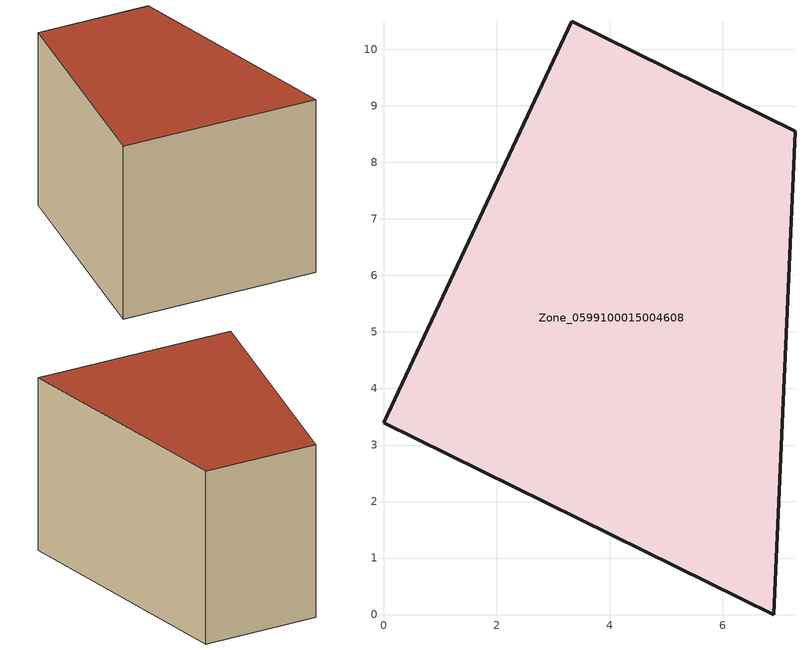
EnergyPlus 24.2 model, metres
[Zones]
Zone_0599100015004608
 floor ground (C_G): 6.9,0 0,3.4 3.33,10.49 7.28,8.55 z1.28
 wall outside (C_F): 0,3.4 6.9,0 7.28,8.55 3.33,10.49 0,3.4 z1.28:9.12
 roof outside (C_R): 7.28,8.55 3.33,10.49 0,3.4 6.9,0 z9.12
[BUILDING]
Pand.0599100015004608: North Axis=0; Terrain=City; Loads Convergence Tolerance Value=0.04; Temperature Convergence Tolerance Value=0.4; Solar Distribution=FullExterior; Maximum Number of Warmup Days=25; Minimum Number of Warmup Days=1
[Site:Location]
Rotterdam.The.Hague.AP_ZH_NLD Design_Conditions: Latitude=51.96; Longitude=4.45; Time Zone=1; Elevation=-4.5
[SITE:GROUNDTEMPERATURE:BUILDINGSURFACE]
18, 18, 18, 18, 18, 18, 18, 18, 18, 18, 18, 18
[MATERIAL] Thermal Absorptance=0.9; Solar Absorptance=0.7; Visible Absorptance=0.7
Name | Roughness | Thickness | Conductivity | Density | Specific Heat
G.TI.1975-1991 | MediumSmooth | 0.15 | 0.288461 | 540 | 1210
F.TI.1975-1991 | Rough | 0.3 | 0.230769 | 1920 | 840
R.TI.1975-1991 | MediumRough | 0.2 | 0.153846 | 1500 | 1000
[CONSTRUCTION]
C_G: G.TI.1975-1991
C_F: F.TI.1975-1991
C_R: R.TI.1975-1991
[ZONE]
Zone_0599100015004608: Type=1; Multiplier=1; Ceiling Height=Autocalculate; Volume=Autocalculate; Floor Area=autocalculate; Part of Total Floor Area=Yes
[ZONEINFILTRATION:DESIGNFLOWRATE]
Infil_Zone_0599100015004608: Zone or ZoneList or Space or SpaceList=Zone_0599100015004608; Schedule=AlwaysOn; Design Flow Rate Calculation Method=Flow/Area; Flow Rate per Floor Area=0.003; Constant Term Coefficient=1; Temperature Term Coefficient=0; Velocity Term Coefficient=0; Velocity Squared Term Coefficient=0
[HVACTEMPLATE:ZONE:IDEALLOADSAIRSYSTEM]
Zone_0599100015004608: Maximum Heating Supply Air Temperature=50; Minimum Cooling Supply Air Temperature=13; Maximum Heating Supply Air Humidity Ratio=0.0156; Minimum Cooling Supply Air Humidity Ratio=0.0077; Heating Limit=NoLimit; Cooling Limit=NoLimit; Dehumidification Control Type=ConstantSensibleHeatRatio; Cooling Sensible Heat Ratio=0.7; Dehumidification Setpoint=60; Humidification Control Type=None; Humidification Setpoint=30; Outdoor Air Method=None; Outdoor Air Flow Rate per Person=0.00944; Outdoor Air Flow Rate per Zone Floor Area=0; Outdoor Air Flow Rate per Zone=0; Demand Controlled Ventilation Type=None; Outdoor Air Economizer Type=NoEconomizer; Heat Recovery Type=None; Sensible Heat Recovery Effectiveness=0.7; Latent Heat Recovery Effectiveness=0.65
[ZONECONTROL:THERMOSTAT]
ThermostatControl_Zone_0599100015004608: Zone or ZoneList=Zone_0599100015004608; Control Type Schedule=DualSetpointControlType; Control 1=Thermostat_Zone_0599100015004608; Temperature Difference Between Cutout And Setpoint=0
[THERMOSTATSETPOINT:DUALSETPOINT]
Thermostat_Zone_0599100015004608: Heating Setpoint Temperature Schedule=HeatingSetpoint_Zone_0599100015004608; Cooling Setpoint Temperature Schedule=CoolingSetpoint_Zone_0599100015004608
[SCHEDULE:COMPACT]
HeatingSetpoint_Zone_0599100015004608: Through: 12/31, For: AllDays, Until: 24:00, 21
CoolingSetpoint_Zone_0599100015004608: Through: 12/31, For: AllDays, Until: 24:00, 24
DualSetpointControlType: Through: 12/31, For: AllDays, Until: 24:00, 4
AlwaysOn: Through: 12/31, For: AllDays, Until: 24:00, 1
